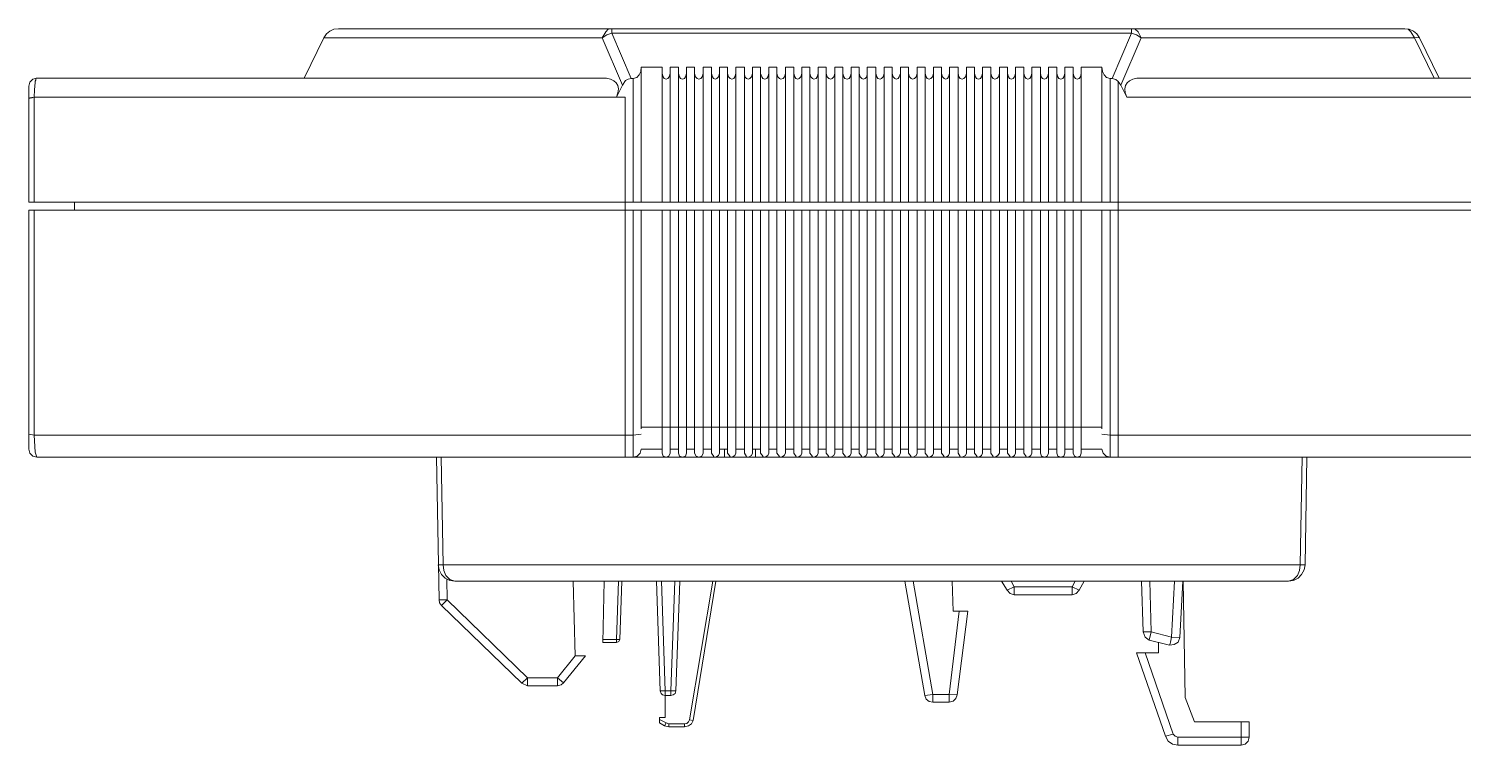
# Model space of a CAD drawing. Header units: millimetres. Extents: x 0 to 204, y 0 to 288.
# Drawn here: x 105.2 to 165, y 75.5 to 105.3 of the extents above; entities that cross this region are included whole.
import ezdxf

# ---------------------------------------------------------------- set-up
doc = ezdxf.new("R2010")
doc.units = ezdxf.units.MM

msp = doc.modelspace()

# ---------------------------------------------------------------- linework, layer by layer
at = {"color": 0, "lineweight": 0}
for points in [[(118.11, 105.325333), (117.9195, 105.304167), (117.750167, 105.2195), (117.602, 105.113667), (117.496167, 104.944333)], [(118.11, 105.325333), (162.538833, 105.325333)], [(129.497667, 105.325333), (129.3495, 105.304167), (129.243667, 105.198333), (129.0955, 104.944333), (129.286, 105.071333), (129.497667, 105.134833)], [(129.497667, 105.134833), (129.497667, 105.325333)], [(151.151167, 105.325333), (151.151167, 105.134833)], [(151.151167, 105.134833), (151.362833, 105.071333), (151.553333, 104.944333), (151.426333, 105.198333), (151.299333, 105.304167), (151.151167, 105.325333)], [(163.152667, 104.944333), (163.046833, 105.113667), (162.898667, 105.2195), (162.729333, 105.304167), (162.538833, 105.325333)], [(162.538833, 105.325333), (162.687, 105.304167), (162.792833, 105.198333), (162.941, 104.944333), (163.046833, 104.9655), (163.152667, 104.944333)], [(116.670667, 103.272167), (117.496167, 104.944333)], [(117.496167, 104.944333), (129.0955, 104.944333)], [(129.942167, 102.975833), (129.0955, 104.944333)], [(129.497667, 105.134833), (151.151167, 105.134833)], [(130.302, 103.251), (129.497667, 105.134833)], [(151.151167, 105.134833), (150.346833, 103.251)], [(151.553333, 104.944333), (150.706667, 102.975833)], [(151.553333, 104.944333), (162.941, 104.944333)], [(162.941, 104.944333), (163.7665, 103.272167)], [(163.152667, 104.944333), (163.978167, 103.272167)], [(130.386667, 103.251), (130.534833, 103.293333), (130.640667, 103.399167), (130.704167, 103.547333), (130.725333, 103.716667)], [(131.593167, 103.716667), (130.725333, 103.716667)], [(130.725333, 103.716667), (130.725333, 98.1075)], [(131.593167, 103.716667), (131.593167, 98.1075)], [(131.931833, 103.462667), (131.8895, 103.3145), (131.826, 103.251), (131.7625, 103.229833), (131.677833, 103.251), (131.6355, 103.3145), (131.593167, 103.462667)], [(132.2705, 103.716667), (131.931833, 103.716667)], [(131.931833, 103.716667), (131.931833, 98.1075)], [(132.2705, 103.716667), (132.2705, 98.1075)], [(132.609167, 103.462667), (132.566833, 103.3145), (132.5245, 103.251), (132.439833, 103.229833), (132.355167, 103.251), (132.312833, 103.3145), (132.2705, 103.462667)], [(132.947833, 103.716667), (132.609167, 103.716667)], [(132.609167, 103.716667), (132.609167, 98.1075)], [(132.947833, 103.716667), (132.947833, 98.1075)], [(133.307667, 103.462667), (133.265333, 103.3145), (133.201833, 103.251), (133.117167, 103.229833), (133.053667, 103.251), (132.990167, 103.3145), (132.947833, 103.462667)], [(133.646333, 103.716667), (133.307667, 103.716667)], [(133.307667, 103.716667), (133.307667, 98.1075)], [(133.646333, 103.716667), (133.646333, 98.1075)], [(133.985, 103.462667), (133.942667, 103.3145), (133.879167, 103.251), (133.815667, 103.229833), (133.731, 103.251), (133.688667, 103.3145), (133.646333, 103.462667)], [(134.323667, 103.716667), (133.985, 103.716667)], [(133.985, 103.716667), (133.985, 98.1075)], [(134.323667, 103.716667), (134.323667, 98.1075)], [(134.662333, 103.462667), (134.62, 103.3145), (134.577667, 103.251), (134.493, 103.229833), (134.4295, 103.251), (134.366, 103.3145), (134.323667, 103.462667)], [(135.022167, 103.716667), (134.662333, 103.716667)], [(134.662333, 103.716667), (134.662333, 98.1075)], [(135.022167, 103.716667), (135.022167, 98.1075)], [(135.360833, 103.462667), (135.3185, 103.3145), (135.255, 103.251), (135.1915, 103.229833), (135.106833, 103.251), (135.043333, 103.3145), (135.022167, 103.462667)], [(135.6995, 103.716667), (135.360833, 103.716667)], [(135.360833, 103.716667), (135.360833, 98.1075)], [(135.6995, 103.716667), (135.6995, 98.1075)], [(136.038167, 103.462667), (135.995833, 103.3145), (135.9535, 103.251), (135.868833, 103.229833), (135.784167, 103.251), (135.741833, 103.3145), (135.6995, 103.462667)], [(136.376833, 103.716667), (136.038167, 103.716667)], [(136.038167, 103.716667), (136.038167, 98.1075)], [(136.376833, 103.716667), (136.376833, 98.1075)], [(136.736667, 103.462667), (136.694333, 103.3145), (136.630833, 103.251), (136.546167, 103.229833), (136.482667, 103.251), (136.419167, 103.3145), (136.376833, 103.462667)], [(137.075333, 103.716667), (136.736667, 103.716667)], [(136.736667, 103.716667), (136.736667, 98.1075)], [(137.075333, 103.716667), (137.075333, 98.1075)], [(137.414, 103.462667), (137.371667, 103.3145), (137.308167, 103.251), (137.244667, 103.229833), (137.16, 103.251), (137.117667, 103.3145), (137.075333, 103.462667)], [(137.752667, 103.716667), (137.414, 103.716667)], [(137.414, 103.716667), (137.414, 98.1075)], [(137.752667, 103.716667), (137.752667, 98.1075)], [(138.091333, 103.462667), (138.049, 103.3145), (138.006667, 103.251), (137.922, 103.229833), (137.8585, 103.251), (137.795, 103.3145), (137.752667, 103.462667)], [(138.43, 103.716667), (138.091333, 103.716667)], [(138.091333, 103.716667), (138.091333, 98.1075)], [(138.43, 103.716667), (138.43, 98.1075)], [(138.789833, 103.462667), (138.7475, 103.3145), (138.684, 103.251), (138.6205, 103.229833), (138.535833, 103.251), (138.472333, 103.3145), (138.43, 103.462667)], [(139.1285, 103.716667), (138.789833, 103.716667)], [(138.789833, 103.716667), (138.789833, 98.1075)], [(139.1285, 103.716667), (139.1285, 98.1075)], [(139.467167, 103.462667), (139.424833, 103.3145), (139.3825, 103.251), (139.297833, 103.229833), (139.213167, 103.251), (139.170833, 103.3145), (139.1285, 103.462667)], [(139.805833, 103.716667), (139.467167, 103.716667)], [(139.467167, 103.716667), (139.467167, 98.1075)], [(139.805833, 103.716667), (139.805833, 98.1075)], [(140.1445, 103.462667), (140.123333, 103.3145), (140.059833, 103.251), (139.975167, 103.229833), (139.911667, 103.251), (139.848167, 103.3145), (139.805833, 103.462667)], [(140.504333, 103.716667), (140.1445, 103.716667)], [(140.1445, 103.716667), (140.1445, 98.1075)], [(140.504333, 103.716667), (140.504333, 98.1075)], [(140.843, 103.462667), (140.800667, 103.3145), (140.737167, 103.251), (140.673667, 103.229833), (140.589, 103.251), (140.546667, 103.3145), (140.504333, 103.462667)], [(141.181667, 103.716667), (140.843, 103.716667)], [(140.843, 103.716667), (140.843, 98.1075)], [(141.181667, 103.716667), (141.181667, 98.1075)], [(141.520333, 103.462667), (141.478, 103.3145), (141.435667, 103.251), (141.351, 103.229833), (141.2875, 103.251), (141.224, 103.3145), (141.181667, 103.462667)], [(141.859, 103.716667), (141.520333, 103.716667)], [(141.520333, 103.716667), (141.520333, 98.1075)], [(141.859, 103.716667), (141.859, 98.1075)], [(142.218833, 103.462667), (142.1765, 103.3145), (142.113, 103.251), (142.028333, 103.229833), (141.964833, 103.251), (141.901333, 103.3145), (141.859, 103.462667)], [(142.5575, 103.716667), (142.218833, 103.716667)], [(142.218833, 103.716667), (142.218833, 98.1075)], [(142.5575, 103.716667), (142.5575, 98.1075)], [(142.896167, 103.462667), (142.853833, 103.3145), (142.790333, 103.251), (142.726833, 103.229833), (142.642167, 103.251), (142.599833, 103.3145), (142.5575, 103.462667)], [(143.234833, 103.716667), (142.896167, 103.716667)], [(142.896167, 103.716667), (142.896167, 98.1075)], [(143.234833, 103.716667), (143.234833, 98.1075)], [(143.5735, 103.462667), (143.531167, 103.3145), (143.488833, 103.251), (143.404167, 103.229833), (143.340667, 103.251), (143.277167, 103.3145), (143.234833, 103.462667)], [(143.933333, 103.716667), (143.5735, 103.716667)], [(143.5735, 103.716667), (143.5735, 98.1075)], [(143.933333, 103.716667), (143.933333, 98.1075)], [(144.272, 103.462667), (144.229667, 103.3145), (144.166167, 103.251), (144.102667, 103.229833), (144.018, 103.251), (143.9545, 103.3145), (143.933333, 103.462667)], [(144.610667, 103.716667), (144.272, 103.716667)], [(144.272, 103.716667), (144.272, 98.1075)], [(144.610667, 103.716667), (144.610667, 98.1075)], [(144.949333, 103.462667), (144.907, 103.3145), (144.864667, 103.251), (144.78, 103.229833), (144.695333, 103.251), (144.653, 103.3145), (144.610667, 103.462667)], [(145.288, 103.716667), (144.949333, 103.716667)], [(144.949333, 103.716667), (144.949333, 98.1075)], [(145.288, 103.716667), (145.288, 98.1075)], [(145.647833, 103.462667), (145.6055, 103.3145), (145.542, 103.251), (145.457333, 103.229833), (145.393833, 103.251), (145.330333, 103.3145), (145.288, 103.462667)], [(145.9865, 103.716667), (145.647833, 103.716667)], [(145.647833, 103.716667), (145.647833, 98.1075)], [(145.9865, 103.716667), (145.9865, 98.1075)], [(146.325167, 103.462667), (146.282833, 103.3145), (146.219333, 103.251), (146.155833, 103.229833), (146.071167, 103.251), (146.028833, 103.3145), (145.9865, 103.462667)], [(146.663833, 103.716667), (146.325167, 103.716667)], [(146.325167, 103.716667), (146.325167, 98.1075)], [(146.663833, 103.716667), (146.663833, 98.1075)], [(147.0025, 103.462667), (146.960167, 103.3145), (146.917833, 103.251), (146.833167, 103.229833), (146.769667, 103.251), (146.706167, 103.3145), (146.663833, 103.462667)], [(147.362333, 103.716667), (147.0025, 103.716667)], [(147.0025, 103.716667), (147.0025, 98.1075)], [(147.362333, 103.716667), (147.362333, 98.1075)], [(147.701, 103.462667), (147.658667, 103.3145), (147.595167, 103.251), (147.531667, 103.229833), (147.447, 103.251), (147.3835, 103.3145), (147.362333, 103.462667)], [(148.039667, 103.716667), (147.701, 103.716667)], [(147.701, 103.716667), (147.701, 98.1075)], [(148.039667, 103.716667), (148.039667, 98.1075)], [(148.378333, 103.462667), (148.336, 103.3145), (148.293667, 103.251), (148.209, 103.229833), (148.124333, 103.251), (148.082, 103.3145), (148.039667, 103.462667)], [(148.717, 103.716667), (148.378333, 103.716667)], [(148.378333, 103.716667), (148.378333, 98.1075)], [(148.717, 103.716667), (148.717, 98.1075)], [(149.055667, 103.462667), (149.0345, 103.3145), (148.971, 103.251), (148.886333, 103.229833), (148.822833, 103.251), (148.759333, 103.3145), (148.717, 103.462667)], [(149.9235, 103.716667), (149.055667, 103.716667)], [(149.055667, 103.716667), (149.055667, 98.1075)], [(149.9235, 103.716667), (149.944667, 103.547333), (150.008167, 103.399167), (150.114, 103.293333), (150.262167, 103.251)], [(149.9235, 98.1075), (149.9235, 103.716667)], [(105.537, 103.272167), (105.367667, 103.229833), (105.240667, 103.102833), (105.198333, 102.9335)], [(105.198333, 98.1075), (105.198333, 102.9335)], [(105.431167, 102.467833), (105.435797, 102.776602), (105.4735, 103.081667), (105.4735, 103.145167), (105.494667, 103.1875), (105.494667, 103.229833), (105.515833, 103.272167), (105.537, 103.272167)], [(105.537, 103.272167), (129.0955, 103.272167)], [(129.0955, 103.272167), (129.28039, 103.259396), (129.442203, 103.221003), (129.576649, 103.157259), (129.679435, 103.068438), (129.746272, 102.954811), (129.772866, 102.816653), (129.754928, 102.654236), (129.688167, 102.467833)], [(129.688167, 102.467833), (129.942167, 102.975833)], [(130.302, 103.251), (130.175, 103.229833), (130.069167, 103.166333), (129.942167, 102.975833)], [(130.386667, 103.251), (130.302, 103.251)], [(130.386667, 98.1075), (130.386667, 103.251)], [(150.346833, 103.251), (150.262167, 103.251)], [(150.262167, 103.251), (150.262167, 98.1075)], [(150.600833, 103.124), (150.495, 103.208667), (150.346833, 103.251)], [(150.600833, 103.124), (150.600833, 87.481833)], [(150.706667, 102.975833), (150.600833, 103.124)], [(150.706667, 102.975833), (150.960667, 102.467833)], [(150.960667, 102.467833), (150.893905, 102.654236), (150.875967, 102.816653), (150.902562, 102.954811), (150.969398, 103.068437), (151.072184, 103.157259), (151.20663, 103.221003), (151.368443, 103.259396), (151.553333, 103.272167)], [(151.553333, 103.272167), (175.111833, 103.272167)], [(105.198333, 102.383167), (105.198333, 102.404333), (105.2195, 102.4255), (105.240667, 102.4255), (105.261833, 102.446667), (105.323018, 102.447394), (105.3465, 102.45725), (105.369982, 102.467106), (105.431167, 102.467833)], [(129.688167, 102.467833), (105.431167, 102.467833)], [(105.431167, 98.1075), (105.431167, 102.467833)], [(129.688167, 102.467833), (130.048, 102.467833)], [(130.048, 102.467833), (130.048, 87.481833)], [(175.217667, 102.467833), (150.960667, 102.467833)], [(105.198333, 98.1075), (175.4505, 98.1075)], [(107.103333, 98.1075), (107.103333, 97.768833)], [(105.198333, 87.8205), (105.198333, 97.768833)], [(105.198333, 97.768833), (175.4505, 97.768833)], [(105.431167, 88.392), (105.431167, 97.768833)], [(130.386667, 97.768833), (130.386667, 87.481833)], [(130.725333, 88.730667), (130.725333, 97.768833)], [(131.593167, 87.651167), (131.593167, 97.768833)], [(131.931833, 87.651167), (131.931833, 97.768833)], [(132.2705, 87.651167), (132.2705, 97.768833)], [(132.609167, 87.651167), (132.609167, 97.768833)], [(132.947833, 87.651167), (132.947833, 97.768833)], [(133.307667, 87.651167), (133.307667, 97.768833)], [(133.646333, 87.651167), (133.646333, 97.768833)], [(133.985, 87.651167), (133.985, 97.768833)], [(134.323667, 87.651167), (134.323667, 97.768833)], [(134.662333, 87.651167), (134.662333, 97.768833)], [(135.022167, 87.651167), (135.022167, 97.768833)], [(135.360833, 87.651167), (135.360833, 97.768833)], [(135.6995, 87.651167), (135.6995, 97.768833)], [(136.038167, 87.651167), (136.038167, 97.768833)], [(136.376833, 87.651167), (136.376833, 97.768833)], [(136.736667, 87.651167), (136.736667, 97.768833)], [(137.075333, 87.651167), (137.075333, 97.768833)], [(137.414, 87.651167), (137.414, 97.768833)], [(137.752667, 87.651167), (137.752667, 97.768833)], [(138.091333, 87.651167), (138.091333, 97.768833)], [(138.43, 87.651167), (138.43, 97.768833)], [(138.789833, 87.651167), (138.789833, 97.768833)], [(139.1285, 87.651167), (139.1285, 97.768833)], [(139.467167, 87.651167), (139.467167, 97.768833)], [(139.805833, 87.651167), (139.805833, 97.768833)], [(140.1445, 87.651167), (140.1445, 97.768833)], [(140.504333, 87.651167), (140.504333, 97.768833)], [(140.843, 87.651167), (140.843, 97.768833)], [(141.181667, 87.651167), (141.181667, 97.768833)], [(141.520333, 87.651167), (141.520333, 97.768833)], [(141.859, 87.651167), (141.859, 97.768833)], [(142.218833, 87.651167), (142.218833, 97.768833)], [(142.5575, 87.651167), (142.5575, 97.768833)], [(142.896167, 87.651167), (142.896167, 97.768833)], [(143.234833, 87.651167), (143.234833, 97.768833)], [(143.5735, 87.651167), (143.5735, 97.768833)], [(143.933333, 87.651167), (143.933333, 97.768833)], [(144.272, 87.651167), (144.272, 97.768833)], [(144.610667, 87.651167), (144.610667, 97.768833)], [(144.949333, 87.651167), (144.949333, 97.768833)], [(145.288, 87.651167), (145.288, 97.768833)], [(145.647833, 87.651167), (145.647833, 97.768833)], [(145.9865, 87.651167), (145.9865, 97.768833)], [(146.325167, 87.651167), (146.325167, 97.768833)], [(146.663833, 87.651167), (146.663833, 97.768833)], [(147.0025, 87.651167), (147.0025, 97.768833)], [(147.362333, 87.651167), (147.362333, 97.768833)], [(147.701, 87.651167), (147.701, 97.768833)], [(148.039667, 87.651167), (148.039667, 97.768833)], [(148.378333, 87.651167), (148.378333, 97.768833)], [(148.717, 87.651167), (148.717, 97.768833)], [(149.055667, 87.651167), (149.055667, 97.768833)], [(149.9235, 97.768833), (149.9235, 88.730667)], [(150.262167, 97.768833), (150.262167, 87.481833)], [(130.725333, 88.730667), (131.593167, 88.730667)], [(130.725333, 88.667167), (130.725333, 88.730667)], [(131.593167, 88.730667), (131.931833, 88.730667)], [(131.931833, 88.730667), (132.2705, 88.730667)], [(132.2705, 88.730667), (132.609167, 88.730667)], [(132.609167, 88.730667), (132.947833, 88.730667)], [(132.947833, 88.730667), (133.307667, 88.730667)], [(133.307667, 88.730667), (133.646333, 88.730667)], [(133.646333, 88.730667), (133.985, 88.730667)], [(133.985, 88.730667), (134.323667, 88.730667)], [(134.323667, 88.730667), (134.662333, 88.730667)], [(134.662333, 88.730667), (135.022167, 88.730667)], [(135.022167, 88.730667), (135.360833, 88.730667)], [(135.360833, 88.730667), (135.6995, 88.730667)], [(135.6995, 88.730667), (136.038167, 88.730667)], [(136.038167, 88.730667), (136.376833, 88.730667)], [(136.376833, 88.730667), (136.736667, 88.730667)], [(136.736667, 88.730667), (137.075333, 88.730667)], [(137.075333, 88.730667), (137.414, 88.730667)], [(137.414, 88.730667), (137.752667, 88.730667)], [(137.752667, 88.730667), (138.091333, 88.730667)], [(138.091333, 88.730667), (138.43, 88.730667)], [(138.43, 88.730667), (138.789833, 88.730667)], [(138.789833, 88.730667), (139.1285, 88.730667)], [(139.1285, 88.730667), (139.467167, 88.730667)], [(139.467167, 88.730667), (139.805833, 88.730667)], [(139.805833, 88.730667), (140.1445, 88.730667)], [(140.1445, 88.730667), (140.504333, 88.730667)], [(140.504333, 88.730667), (140.843, 88.730667)], [(140.843, 88.730667), (141.181667, 88.730667)], [(141.181667, 88.730667), (141.520333, 88.730667)], [(141.520333, 88.730667), (141.859, 88.730667)], [(141.859, 88.730667), (142.218833, 88.730667)], [(142.218833, 88.730667), (142.5575, 88.730667)], [(142.5575, 88.730667), (142.896167, 88.730667)], [(142.896167, 88.730667), (143.234833, 88.730667)], [(143.234833, 88.730667), (143.5735, 88.730667)], [(143.5735, 88.730667), (143.933333, 88.730667)], [(143.933333, 88.730667), (144.272, 88.730667)], [(144.272, 88.730667), (144.610667, 88.730667)], [(144.610667, 88.730667), (144.949333, 88.730667)], [(144.949333, 88.730667), (145.288, 88.730667)], [(145.288, 88.730667), (145.647833, 88.730667)], [(145.647833, 88.730667), (145.9865, 88.730667)], [(145.9865, 88.730667), (146.325167, 88.730667)], [(146.325167, 88.730667), (146.663833, 88.730667)], [(146.663833, 88.730667), (147.0025, 88.730667)], [(147.0025, 88.730667), (147.362333, 88.730667)], [(147.362333, 88.730667), (147.701, 88.730667)], [(147.701, 88.730667), (148.039667, 88.730667)], [(148.039667, 88.730667), (148.378333, 88.730667)], [(148.378333, 88.730667), (148.717, 88.730667)], [(148.717, 88.730667), (149.055667, 88.730667)], [(149.055667, 88.730667), (149.9235, 88.730667)], [(149.9235, 88.730667), (149.9235, 88.667167)], [(105.198333, 88.434333), (105.431167, 88.392)], [(130.386667, 88.392), (105.431167, 88.392)], [(105.537, 87.481833), (105.4735, 87.6935), (105.452333, 87.926333), (105.431167, 88.392)], [(130.725333, 88.434333), (130.386667, 88.392)], [(149.9235, 88.434333), (150.262167, 88.392)], [(175.217667, 88.392), (150.262167, 88.392)], [(105.198333, 87.8205), (105.240667, 87.651167), (105.367667, 87.524167), (105.537, 87.481833)], [(175.111833, 87.481833), (105.537, 87.481833)], [(122.195167, 87.481833), (122.301, 81.534)], [(122.470333, 82.9945), (122.385667, 87.481833)], [(130.386667, 87.481833), (130.556, 87.524167), (130.683, 87.651167), (130.725333, 87.8205)], [(130.725333, 87.8205), (131.593167, 87.8205)], [(131.593167, 87.651167), (131.6355, 87.524167), (131.7625, 87.481833), (131.868333, 87.524167), (131.931833, 87.651167)], [(131.931833, 87.8205), (132.2705, 87.8205)], [(132.2705, 87.651167), (132.312833, 87.524167), (132.439833, 87.481833), (132.566833, 87.524167), (132.609167, 87.651167)], [(132.609167, 87.8205), (132.947833, 87.8205)], [(132.947833, 87.651167), (133.011333, 87.524167), (133.117167, 87.481833), (133.244167, 87.524167), (133.307667, 87.651167)], [(133.307667, 87.8205), (133.646333, 87.8205)], [(133.646333, 87.651167), (133.752167, 87.503)], [(133.836833, 87.481833), (133.942667, 87.545333), (133.985, 87.651167)], [(133.985, 87.8205), (134.323667, 87.8205)], [(134.196667, 87.481833), (134.196667, 87.8205)], [(134.323667, 87.651167), (134.4295, 87.503)], [(134.514167, 87.481833), (134.62, 87.545333), (134.662333, 87.651167)], [(134.662333, 87.8205), (135.022167, 87.8205)], [(135.022167, 87.651167), (135.106833, 87.503)], [(135.1915, 87.481833), (135.3185, 87.545333), (135.360833, 87.651167)], [(135.360833, 87.8205), (135.6995, 87.8205)], [(135.487833, 87.481833), (135.487833, 87.8205)], [(135.6995, 87.651167), (135.805333, 87.503)], [(135.89, 87.481833), (135.995833, 87.545333), (136.038167, 87.651167)], [(136.038167, 87.8205), (136.376833, 87.8205)], [(136.376833, 87.651167), (136.482667, 87.503)], [(136.567333, 87.481833), (136.673167, 87.545333), (136.736667, 87.651167)], [(136.736667, 87.8205), (137.075333, 87.8205)], [(137.075333, 87.651167), (137.181167, 87.503)], [(137.265833, 87.481833), (137.371667, 87.545333), (137.414, 87.651167)], [(137.414, 87.8205), (137.752667, 87.8205)], [(137.752667, 87.651167), (137.8585, 87.503)], [(137.943167, 87.481833), (138.049, 87.545333), (138.091333, 87.651167)], [(138.091333, 87.8205), (138.43, 87.8205)], [(138.43, 87.651167), (138.535833, 87.503)], [(138.6205, 87.481833), (138.7475, 87.545333), (138.789833, 87.651167)], [(138.789833, 87.8205), (139.1285, 87.8205)], [(139.1285, 87.651167), (139.234333, 87.503)], [(139.319, 87.481833), (139.424833, 87.545333), (139.467167, 87.651167)], [(139.467167, 87.8205), (139.805833, 87.8205)], [(139.805833, 87.651167), (139.911667, 87.503)], [(139.996333, 87.481833), (140.102167, 87.545333), (140.1445, 87.651167)], [(140.1445, 87.8205), (140.504333, 87.8205)], [(140.504333, 87.651167), (140.610167, 87.503)], [(140.694833, 87.481833), (140.800667, 87.545333), (140.843, 87.651167)], [(140.843, 87.8205), (141.181667, 87.8205)], [(141.181667, 87.651167), (141.2875, 87.503)], [(141.372167, 87.481833), (141.478, 87.545333), (141.520333, 87.651167)], [(141.520333, 87.8205), (141.859, 87.8205)], [(141.859, 87.651167), (141.964833, 87.503)], [(142.0495, 87.481833), (142.1765, 87.545333), (142.218833, 87.651167)], [(142.218833, 87.8205), (142.5575, 87.8205)], [(142.5575, 87.651167), (142.663333, 87.503)], [(142.748, 87.481833), (142.853833, 87.545333), (142.896167, 87.651167)], [(142.896167, 87.8205), (143.234833, 87.8205)], [(143.234833, 87.651167), (143.340667, 87.503)], [(143.425333, 87.481833), (143.531167, 87.545333), (143.5735, 87.651167)], [(143.5735, 87.8205), (143.933333, 87.8205)], [(143.933333, 87.651167), (144.018, 87.503)], [(144.102667, 87.481833), (144.229667, 87.545333), (144.272, 87.651167)], [(144.272, 87.8205), (144.610667, 87.8205)], [(144.610667, 87.651167), (144.7165, 87.503)], [(144.801167, 87.481833), (144.907, 87.545333), (144.949333, 87.651167)], [(144.949333, 87.8205), (145.288, 87.8205)], [(145.288, 87.651167), (145.393833, 87.503)], [(145.4785, 87.481833), (145.584333, 87.545333), (145.647833, 87.651167)], [(145.647833, 87.8205), (145.9865, 87.8205)], [(145.9865, 87.651167), (146.092333, 87.503)], [(146.177, 87.481833), (146.282833, 87.545333), (146.325167, 87.651167)], [(146.325167, 87.8205), (146.663833, 87.8205)], [(146.663833, 87.651167), (146.769667, 87.503)], [(146.854333, 87.481833), (146.960167, 87.545333), (147.0025, 87.651167)], [(147.0025, 87.8205), (147.362333, 87.8205)], [(147.362333, 87.651167), (147.404667, 87.524167), (147.531667, 87.481833), (147.6375, 87.524167), (147.701, 87.651167)], [(147.701, 87.8205), (148.039667, 87.8205)], [(148.039667, 87.651167), (148.082, 87.524167), (148.209, 87.481833), (148.336, 87.524167), (148.378333, 87.651167)], [(148.378333, 87.8205), (148.717, 87.8205)], [(148.717, 87.651167), (148.7805, 87.524167), (148.886333, 87.481833), (149.013333, 87.524167), (149.055667, 87.651167)], [(149.055667, 87.8205), (149.9235, 87.8205)], [(149.9235, 87.8205), (149.965833, 87.651167), (150.092833, 87.524167), (150.262167, 87.481833)], [(158.263167, 87.481833), (158.1785, 82.9945)], [(158.390167, 82.9945), (158.453667, 87.481833)], [(122.258667, 82.9945), (122.301, 82.782833), (122.406833, 82.592333), (122.555, 82.444167), (122.7455, 82.338333), (122.957167, 82.317167)], [(122.470333, 82.9945), (122.258667, 82.9945)], [(122.470333, 82.9945), (158.1785, 82.9945)], [(122.470333, 82.9945), (122.4915, 82.761667), (122.576167, 82.55), (122.7455, 82.380667), (122.957167, 82.317167)], [(157.691667, 82.317167), (157.903333, 82.338333), (158.093833, 82.444167), (158.242, 82.592333), (158.347833, 82.782833), (158.390167, 82.9945)], [(158.1785, 82.9945), (158.157333, 82.761667), (158.072667, 82.55), (157.903333, 82.380667), (157.691667, 82.317167)], [(158.390167, 82.9945), (158.1785, 82.9945)], [(122.639667, 81.534), (122.6185, 82.401833)], [(157.691667, 82.317167), (122.957167, 82.317167)], [(127.889, 82.317167), (127.973667, 79.205667)], [(129.180167, 82.317167), (129.116667, 79.756)], [(129.772833, 82.317167), (129.688167, 79.883)], [(129.836333, 79.883), (129.921, 82.317167)], [(131.360333, 82.317167), (131.5085, 77.745167)], [(131.720167, 77.745167), (131.572, 82.317167)], [(132.122333, 82.317167), (131.953, 77.745167)], [(132.164667, 77.745167), (132.334, 82.317167)], [(133.709833, 82.317167), (132.736167, 76.538667)], [(132.884333, 76.5175), (133.836833, 82.317167)], [(141.710833, 82.317167), (142.536333, 77.554667)], [(142.875, 77.597), (142.0495, 82.317167)], [(143.721667, 81.068333), (143.679333, 82.317167)], [(145.7325, 82.317167), (145.965333, 81.936167)], [(145.965333, 81.936167), (146.261667, 82.084333)], [(145.965333, 81.936167), (146.092333, 81.809167), (146.261667, 81.745667)], [(146.261667, 82.084333), (146.134667, 82.317167)], [(146.261667, 82.084333), (146.261667, 81.766833)], [(146.261667, 82.084333), (148.674667, 82.084333)], [(148.801667, 82.317167), (148.674667, 82.084333)], [(148.674667, 81.745667), (148.674667, 82.084333)], [(148.674667, 82.084333), (148.971, 81.936167)], [(148.674667, 81.745667), (148.844, 81.809167), (148.971, 81.936167)], [(148.971, 81.936167), (149.182667, 82.317167)], [(151.5745, 82.317167), (151.638, 80.2005)], [(151.976667, 80.2005), (151.913167, 82.317167)], [(152.950333, 82.317167), (152.823333, 79.988833)], [(153.162, 79.967667), (153.289, 82.317167)], [(153.310167, 82.317167), (153.394833, 77.47)], [(122.301, 81.534), (122.322167, 81.407), (122.406833, 81.301167)], [(122.301, 81.534), (122.6185, 81.534)], [(122.639667, 81.534), (122.406833, 81.301167)], [(122.6185, 81.534), (122.639667, 81.534)], [(125.984, 78.2955), (122.639667, 81.534)], [(148.674667, 81.745667), (146.261667, 81.745667)], [(122.406833, 81.301167), (125.751167, 78.062667)], [(143.975667, 81.068333), (143.552333, 77.597)], [(143.721667, 81.068333), (144.3355, 81.068333)], [(143.891, 77.575833), (144.3355, 81.068333)], [(151.638, 80.2005), (151.722667, 79.988833), (151.892, 79.861833)], [(151.638, 80.2005), (151.976667, 80.2005), (151.892, 79.861833)], [(152.823333, 79.988833), (151.976667, 80.2005)], [(129.116667, 79.883), (129.688167, 79.883)], [(129.688167, 79.756), (129.116667, 79.756)], [(129.688167, 79.756), (129.688167, 79.883)], [(129.688167, 79.756), (129.794, 79.798333), (129.836333, 79.883)], [(129.688167, 79.883), (129.836333, 79.883)], [(152.738667, 79.650167), (151.892, 79.861833)], [(152.273, 79.777167), (152.273, 79.332667)], [(152.738667, 79.650167), (152.929167, 79.671333), (153.0985, 79.777167), (153.162, 79.967667)], [(152.738667, 79.650167), (152.759833, 79.713667), (152.781, 79.777167)], [(152.781, 79.777167), (152.823333, 79.988833)], [(152.823333, 79.988833), (153.162, 79.967667)], [(127.973667, 79.205667), (127.232833, 78.2955)], [(127.486833, 78.083833), (128.397, 79.205667)], [(127.973667, 79.205667), (128.397, 79.205667)], [(151.362833, 79.332667), (152.569333, 75.861333)], [(151.362833, 79.332667), (152.273, 79.332667)], [(152.886833, 75.946), (151.722667, 79.332667)], [(125.751167, 78.062667), (125.984, 78.2955)], [(125.751167, 78.062667), (125.984, 77.956833)], [(125.984, 78.2955), (125.984, 77.956833)], [(125.984, 78.2955), (127.232833, 78.2955)], [(127.232833, 77.956833), (125.984, 77.956833)], [(127.232833, 77.956833), (127.232833, 78.2955)], [(127.232833, 78.2955), (127.486833, 78.083833)], [(127.232833, 77.956833), (127.381, 77.999167), (127.486833, 78.083833)], [(131.5085, 77.745167), (131.550833, 77.639333), (131.614333, 77.575833), (131.720167, 77.554667)], [(131.5085, 77.745167), (131.720167, 77.745167)], [(131.720167, 77.745167), (131.720167, 77.554667)], [(131.720167, 77.745167), (131.953, 77.745167)], [(131.953, 77.554667), (131.953, 77.745167)], [(131.953, 77.554667), (132.058833, 77.575833), (132.1435, 77.639333), (132.164667, 77.745167)], [(131.953, 77.745167), (132.164667, 77.745167)], [(131.720167, 76.6445), (131.720167, 77.554667)], [(131.953, 77.554667), (131.720167, 77.554667)], [(142.536333, 77.554667), (142.875, 77.597)], [(142.536333, 77.554667), (142.599833, 77.4065), (142.726833, 77.300667), (142.875, 77.2795)], [(142.875, 77.597), (142.875, 77.2795)], [(142.875, 77.597), (143.552333, 77.597)], [(143.552333, 77.2795), (142.875, 77.2795)], [(143.552333, 77.2795), (143.552333, 77.597)], [(143.552333, 77.597), (143.891, 77.575833)], [(143.552333, 77.2795), (143.721667, 77.321833), (143.8275, 77.427667), (143.891, 77.575833)], [(153.394833, 77.47), (153.775833, 76.454)], [(131.487333, 76.411667), (131.487333, 76.6445)], [(131.487333, 76.6445), (131.720167, 76.6445)], [(131.7625, 76.411667), (131.487333, 76.559833)], [(132.5245, 76.369333), (132.630333, 76.3905), (132.693833, 76.454), (132.736167, 76.538667)], [(132.736167, 76.538667), (132.884333, 76.5175)], [(131.699, 76.284667), (131.487333, 76.411667)], [(131.699, 76.284667), (131.7625, 76.411667)], [(131.699, 76.284667), (131.868333, 76.242333)], [(131.7625, 76.411667), (131.868333, 76.369333)], [(131.868333, 76.369333), (131.868333, 76.242333)], [(131.868333, 76.369333), (132.5245, 76.369333)], [(132.5245, 76.242333), (131.868333, 76.242333)], [(132.5245, 76.242333), (132.693833, 76.284667), (132.820833, 76.369333), (132.884333, 76.5175)], [(132.5245, 76.242333), (132.5245, 76.369333)], [(152.886833, 75.946), (152.569333, 75.861333)], [(152.886833, 75.946), (152.9715, 75.861333), (153.077333, 75.819)], [(153.775833, 76.454), (156.061833, 76.454)], [(155.723167, 75.480333), (155.723167, 76.454)], [(156.061833, 75.819), (156.061833, 76.454)], [(152.569333, 75.861333), (152.675167, 75.649667), (152.865667, 75.522667), (153.077333, 75.480333)], [(153.077333, 75.819), (155.723167, 75.819)], [(153.077333, 75.819), (153.077333, 75.480333)], [(155.723167, 75.480333), (153.077333, 75.480333)], [(155.723167, 75.480333), (155.8925, 75.522667), (156.0195, 75.649667), (156.061833, 75.819)], [(155.723167, 75.819), (156.061833, 75.819)]]:
    msp.add_lwpolyline(points, dxfattribs=at)

doc.saveas('drawing.dxf')
